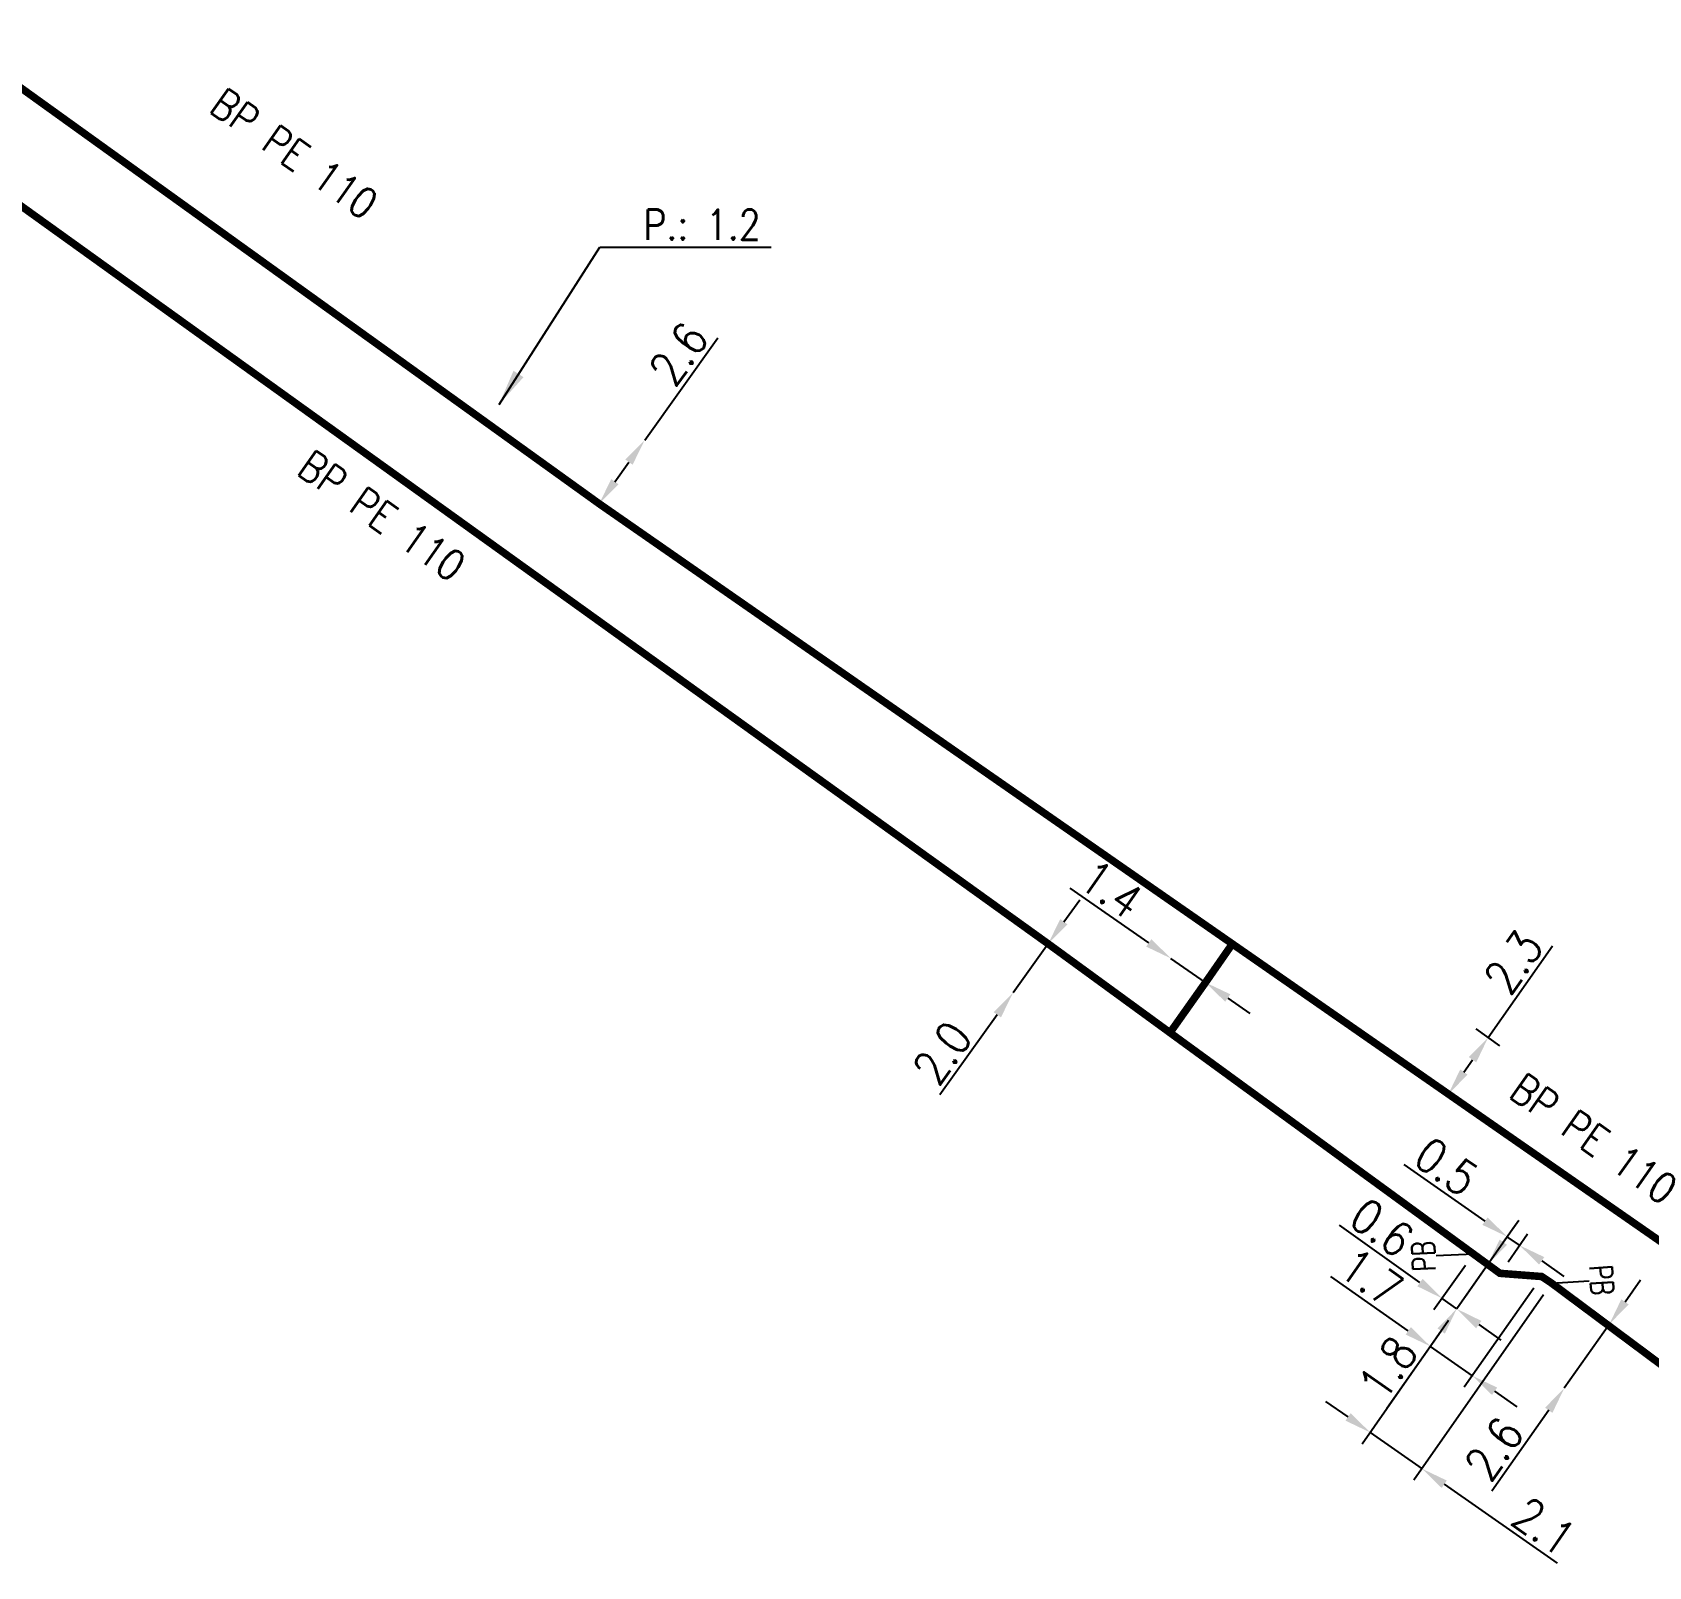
# Model space of a CAD drawing. Header units: millimetres. Extents: x 184998 to 186003, y 126995 to 128002.
# Drawn here: x 185534.4 to 185588.1, y 127162.3 to 127213.3 of the extents above; entities that cross this region are included whole.
import ezdxf
from ezdxf.enums import TextEntityAlignment as Align

# ---------------------------------------------------------------- set-up
doc = ezdxf.new("R2010")
doc.units = ezdxf.units.MM
doc.header["$PDMODE"] = 34
doc.linetypes.add('L_25_FT', pattern=[2000, 1000, 1000])
doc.linetypes.add('L_25_PE', pattern=[2000, 1000, 1000])
doc.layers.get('0').update_dxf_attribs({"linetype": 'CONTINUOUS'})
doc.layers.get('DEFPOINTS').update_dxf_attribs({"linetype": 'CONTINUOUS'})
doc.layers.add('L_150', color=1, linetype='CONTINUOUS')
doc.layers.add('L_340', color=7, linetype='CONTINUOUS')
doc.styles.add('G_ROMANS', font='ROMANS.SHX', dxfattribs={"width": 0.75})
doc.styles.get("Standard").update_dxf_attribs({"font": 'romans.shx', "width": 0.85})
doc.dimstyles.get("Standard").update_dxf_attribs({"dimtxt": 1.5, "dimasz": 1.2, "dimexe": 0.625, "dimexo": 0.625, "dimgap": 0.25, "dimtad": 1, "dimdec": 1, "dimzin": 0, "dimdsep": 46, "dimtxsty": 'Standard', "dimcen": -0.5, "dimadec": 0, "dimazin": 0, "dimtfac": 1, "dimtdec": 1, "dimtmove": 0, "dimatfit": 3, "dimfxl": 0, "dimtolj": 1, "dimtzin": 0, "dimarcsym": 0})

# ---------------------------------------------------------------- blocks, each defined once
blk = doc.blocks.new('*D1368')
at = {"layer": 'DEFPOINTS', "color": 0, "linetype": 'Continuous', "transparency": 16777216}
for p in [(185568.132, 127182.984), (185566.967, 127181.358), (185566.967, 127181.358)]:
    blk.add_point(p, dxfattribs=at)
at = {"layer": 'L_150', "color": 0, "linetype": 'Continuous', "lineweight": -2, "transparency": 16777216}
for p, q in [((185568.657, 127183.716), (185569.181, 127184.447)), ((185568.132, 127182.984), (185566.967, 127181.358)), ((185566.443, 127180.627), (185564.533, 127177.962))]:
    blk.add_line(p, q, dxfattribs=at)
at = {"layer": 'L_150', "color": 0, "linetype": 'Continuous', "transparency": 16777216}
for points in [[(185568.535, 127183.803), (185568.779, 127183.628), (185568.132, 127182.984)], [(185566.321, 127180.714), (185566.565, 127180.539), (185566.967, 127181.358)]]:
    blk.add_solid(points, dxfattribs=at)
at = {"layer": 'L_150', "color": 0, "linetype": 'Continuous', "transparency": 16777216, "insert": (185564.616, 127179.366), "char_height": 1.125, "attachment_point": 5, "rotation": 54.3718}
blk.add_mtext('\\A1;2.0', dxfattribs=at)
blk = doc.blocks.new('*D1369')
at = {"layer": 'DEFPOINTS', "color": 0, "linetype": 'Continuous', "transparency": 16777216}
for p in [(185572.214, 127182.498), (185572.214, 127182.498), (185573.362, 127181.698)]:
    blk.add_point(p, dxfattribs=at)
at = {"layer": 'L_150', "color": 0, "linetype": 'Continuous', "lineweight": -2, "transparency": 16777216}
for p, q in [((185571.476, 127183.013), (185568.861, 127184.836)), ((185573.362, 127181.698), (185572.214, 127182.498)), ((185574.101, 127181.183), (185574.839, 127180.668))]:
    blk.add_line(p, q, dxfattribs=at)
at = {"layer": 'L_150', "color": 0, "linetype": 'Continuous', "transparency": 16777216}
for points in [[(185571.561, 127183.136), (185571.39, 127182.89), (185572.214, 127182.498)], [(185574.187, 127181.306), (185574.015, 127181.06), (185573.362, 127181.698)]]:
    blk.add_solid(points, dxfattribs=at)
at = {"layer": 'L_150', "color": 0, "linetype": 'Continuous', "transparency": 16777216, "insert": (185570.228, 127184.797), "char_height": 1.125, "attachment_point": 5, "rotation": 325.122}
blk.add_mtext('\\A1;1.4', dxfattribs=at)
blk = doc.blocks.new('*D1374')
at = {"layer": 'DEFPOINTS', "color": 0, "linetype": 'Continuous', "transparency": 16777216}
for p in [(185554.726, 127199.717), (185554.726, 127199.717), (185553.214, 127197.602)]:
    blk.add_point(p, dxfattribs=at)
at = {"layer": 'L_150', "color": 0, "linetype": 'Continuous', "lineweight": -2, "transparency": 16777216}
for p, q in [((185554.726, 127199.717), (185557.157, 127203.116)), ((185553.737, 127198.334), (185554.203, 127198.985))]:
    blk.add_line(p, q, dxfattribs=at)
at = {"layer": 'L_150', "color": 0, "linetype": 'Continuous', "transparency": 16777216}
for points in [[(185554.081, 127199.072), (185554.325, 127198.898), (185554.726, 127199.717)], [(185553.615, 127198.422), (185553.86, 127198.247), (185553.214, 127197.602)]]:
    blk.add_solid(points, dxfattribs=at)
at = {"layer": 'L_150', "color": 0, "linetype": 'Continuous', "transparency": 16777216, "insert": (185555.855, 127202.585), "char_height": 1.125, "attachment_point": 5, "rotation": 54.4318}
blk.add_mtext('\\A1;2.6', dxfattribs=at)
blk = doc.blocks.new('*D1375')
at = {"layer": 'DEFPOINTS', "color": 0, "linetype": 'Continuous', "transparency": 16777216}
for p in [(185581.962, 127180.426), (185582.754, 127179.869), (185580.638, 127178.545)]:
    blk.add_point(p, dxfattribs=at)
at = {"layer": 'L_150', "color": 0, "linetype": 'Continuous', "lineweight": -2, "transparency": 16777216}
for p, q in [((185582.754, 127179.869), (185584.897, 127182.916)), ((185582.345, 127180.157), (185583.137, 127179.599)), ((185581.949, 127178.724), (185582.236, 127179.133)), ((185581.022, 127178.276), (185581.814, 127177.718))]:
    blk.add_line(p, q, dxfattribs=at)
at = {"layer": 'L_150', "color": 0, "linetype": 'Continuous', "transparency": 16777216}
for points in [[(185582.114, 127179.219), (185582.359, 127179.047), (185582.754, 127179.869)], [(185581.826, 127178.81), (185582.071, 127178.638), (185581.431, 127177.988)]]:
    blk.add_solid(points, dxfattribs=at)
at = {"layer": 'L_150', "color": 0, "linetype": 'Continuous', "transparency": 16777216, "insert": (185583.599, 127182.375), "char_height": 1.125, "attachment_point": 5, "rotation": 54.8763}
blk.add_mtext('\\A1;2.3', dxfattribs=at)
blk = doc.blocks.new('*D1464')
at = {"layer": 'DEFPOINTS', "color": 0, "linetype": 'Continuous', "transparency": 16777216}
for p in [(185584.71, 127171.813), (185585.285, 127168.223), (185585.285, 127168.223)]:
    blk.add_point(p, dxfattribs=at)
at = {"layer": 'L_150', "color": 0, "linetype": 'Continuous', "lineweight": -2, "transparency": 16777216}
for p, q in [((185585.093, 127171.543), (185587.168, 127170.083)), ((185587.302, 127171.089), (185587.82, 127171.825)), ((185586.784, 127170.353), (185585.285, 127168.223)), ((185584.768, 127167.487), (185582.881, 127164.806))]:
    blk.add_line(p, q, dxfattribs=at)
at = {"layer": 'L_150', "color": 0, "linetype": 'Continuous', "transparency": 16777216}
for points in [[(185587.18, 127171.175), (185587.425, 127171.003), (185586.784, 127170.353)], [(185584.645, 127167.573), (185584.89, 127167.401), (185585.285, 127168.223)]]:
    blk.add_solid(points, dxfattribs=at)
at = {"layer": 'L_150', "color": 0, "linetype": 'Continuous', "transparency": 16777216, "insert": (185582.952, 127166.21), "char_height": 1.125, "attachment_point": 5, "rotation": 54.8649}
blk.add_mtext('\\A1;2.6', dxfattribs=at)
blk = doc.blocks.new('*D1465')
at = {"layer": 'DEFPOINTS', "color": 0, "linetype": 'Continuous', "transparency": 16777216}
for p in [(185582.271, 127172.676), (185581.71, 127170.857), (185581.71, 127170.857)]:
    blk.add_point(p, dxfattribs=at)
at = {"layer": 'L_340', "color": 0, "linetype": 'Continuous', "lineweight": -2, "transparency": 16777216}
for p, q in [((185580.489, 127171.728), (185577.82, 127173.632)), ((185581.999, 127172.295), (185580.95, 127170.824)), ((185581.71, 127170.857), (185581.222, 127171.206)), ((185582.443, 127170.335), (185583.176, 127169.812))]:
    blk.add_line(p, q, dxfattribs=at)
at = {"layer": 'L_340', "color": 0, "linetype": 'Continuous', "transparency": 16777216}
for points in [[(185580.576, 127171.851), (185580.402, 127171.606), (185581.222, 127171.206)], [(185582.53, 127170.457), (185582.356, 127170.213), (185581.71, 127170.857)]]:
    blk.add_solid(points, dxfattribs=at)
at = {"layer": 'L_340', "color": 0, "linetype": 'Continuous', "transparency": 16777216, "insert": (185579.224, 127173.552), "char_height": 1.125, "attachment_point": 5, "rotation": 324.4996}
blk.add_mtext('\\A1;0.6', dxfattribs=at)
blk = doc.blocks.new('*D1466')
at = {"layer": 'DEFPOINTS', "color": 0, "linetype": 'Continuous', "transparency": 16777216}
for p in [(185582.742, 127172.332), (185581.71, 127170.857), (185581.71, 127170.857)]:
    blk.add_point(p, dxfattribs=at)
at = {"layer": 'L_150', "color": 0, "linetype": 'Continuous', "lineweight": -2, "transparency": 16777216}
for p, q in [((185583.258, 127173.07), (185583.774, 127173.807)), ((185582.742, 127172.332), (185581.71, 127170.857)), ((185581.194, 127170.12), (185579.393, 127167.545))]:
    blk.add_line(p, q, dxfattribs=at)
at = {"layer": 'L_150', "color": 0, "linetype": 'Continuous', "transparency": 16777216}
for points in [[(185583.135, 127173.156), (185583.381, 127172.984), (185582.742, 127172.332)], [(185581.072, 127170.206), (185581.317, 127170.034), (185581.71, 127170.857)]]:
    blk.add_solid(points, dxfattribs=at)
at = {"layer": 'L_150', "color": 0, "linetype": 'Continuous', "transparency": 16777216, "insert": (185579.421, 127168.894), "char_height": 1.125, "attachment_point": 5, "rotation": 55.0229}
blk.add_mtext('\\A1;1.8', dxfattribs=at)
blk = doc.blocks.new('*D1467')
at = {"layer": 'DEFPOINTS', "color": 0, "linetype": 'Continuous', "transparency": 16777216}
for p in [(185583.387, 127173.254), (185583.146, 127172.037), (185581.71, 127170.857)]:
    blk.add_point(p, dxfattribs=at)
at = {"layer": 'L_150', "color": 0, "linetype": 'Continuous', "lineweight": -2, "transparency": 16777216}
for p, q in [((185582.65, 127173.77), (185579.963, 127175.65)), ((185581.979, 127171.241), (185583.656, 127173.638)), ((185583.797, 127172.968), (185583.387, 127173.254)), ((185583.415, 127172.422), (185584.066, 127173.352)), ((185584.534, 127172.452), (185585.272, 127171.936))]:
    blk.add_line(p, q, dxfattribs=at)
at = {"layer": 'L_150', "color": 0, "linetype": 'Continuous', "transparency": 16777216}
for points in [[(185582.736, 127173.893), (185582.564, 127173.647), (185583.387, 127173.254)], [(185584.62, 127172.575), (185584.448, 127172.329), (185583.797, 127172.968)]]:
    blk.add_solid(points, dxfattribs=at)
at = {"layer": 'L_150', "color": 0, "linetype": 'Continuous', "transparency": 16777216, "insert": (185581.368, 127175.582), "char_height": 1.125, "attachment_point": 5, "rotation": 325.0229}
blk.add_mtext('\\A1;0.5', dxfattribs=at)
blk = doc.blocks.new('*D1468')
at = {"layer": 'DEFPOINTS', "color": 0, "linetype": 'Continuous', "transparency": 16777216}
for p in [(185584.536, 127171.93), (185581.71, 127170.857), (185580.837, 127169.61)]:
    blk.add_point(p, dxfattribs=at)
at = {"layer": 'L_150', "color": 0, "linetype": 'Continuous', "lineweight": -2, "transparency": 16777216}
for p, q in [((185580.1, 127170.126), (185577.526, 127171.927)), ((185584.267, 127171.546), (185581.962, 127168.251)), ((185581.442, 127170.473), (185580.569, 127169.226)), ((185582.23, 127168.635), (185580.837, 127169.61)), ((185582.968, 127168.119), (185583.705, 127167.603))]:
    blk.add_line(p, q, dxfattribs=at)
at = {"layer": 'L_150', "color": 0, "linetype": 'Continuous', "transparency": 16777216}
for points in [[(185580.186, 127170.248), (185580.014, 127170.003), (185580.837, 127169.61)], [(185583.054, 127168.242), (185582.882, 127167.996), (185582.23, 127168.635)]]:
    blk.add_solid(points, dxfattribs=at)
at = {"layer": 'L_150', "color": 0, "linetype": 'Continuous', "transparency": 16777216, "insert": (185578.874, 127171.899), "char_height": 1.125, "attachment_point": 5, "rotation": 325.0229}
blk.add_mtext('\\A1;1.7', dxfattribs=at)
blk = doc.blocks.new('L_340_13')
at = {"color": 0, "linetype": 'Continuous', "flags": 128}
blk.add_lwpolyline([(0, 0), (0, 1.25)], dxfattribs=at)
at = {"color": 0, "linetype": 'Continuous', "style": 'G_ROMANS', "width": 0.75}
blk.add_text('PB', height=0.75, dxfattribs=at).set_placement((0, 1.663), align=Align.MIDDLE)
at = {"color": 0, "linetype": 'Continuous', "width": 0.75, "flags": 3}
for tag, p in [('DEF_LEG', (0, -10)), ('DEF_COUP', (0, -12.5)), ('DEF_TYPE', (0, -15))]:
    blk.add_attdef(tag, text='', height=1.2, dxfattribs=at).set_placement(p, align=Align.MIDDLE)
blk = doc.blocks.new('*D1469')
at = {"layer": 'DEFPOINTS', "color": 0, "linetype": 'Continuous', "transparency": 16777216}
for p in [(185584.868, 127171.707), (185581.71, 127170.857), (185578.837, 127166.75)]:
    blk.add_point(p, dxfattribs=at)
at = {"layer": 'L_340', "color": 0, "linetype": 'Continuous', "lineweight": -2, "transparency": 16777216}
for p, q in [((185584.599, 127171.323), (185580.289, 127165.162)), ((185581.442, 127170.473), (185578.568, 127166.366)), ((185578.099, 127167.266), (185577.362, 127167.782)), ((185578.837, 127166.75), (185580.557, 127165.546)), ((185581.295, 127165.03), (185585.044, 127162.407))]:
    blk.add_line(p, q, dxfattribs=at)
at = {"layer": 'L_340', "color": 0, "linetype": 'Continuous', "transparency": 16777216}
for points in [[(185578.185, 127167.389), (185578.013, 127167.143), (185578.837, 127166.75)], [(185581.381, 127165.153), (185581.209, 127164.907), (185580.557, 127165.546)]]:
    blk.add_solid(points, dxfattribs=at)
at = {"layer": 'L_340', "color": 0, "linetype": 'Continuous', "transparency": 16777216, "insert": (185584.611, 127163.625), "char_height": 1.125, "attachment_point": 5, "rotation": 325.0229}
blk.add_mtext('\\A1;2.1', dxfattribs=at)

msp = doc.modelspace()

# ---------------------------------------------------------------- linework, layer by layer
at = {"layer": 'L_150', "linetype": 'L_25_PE', "const_width": 0.25}
for points in [[(185602.748, 127163.181), (185602.473, 127163.372), (185580.638, 127178.545), (185553.214, 127197.602), (185527.49, 127216.093), (185512.598, 127226.782), (185503.67, 127233.126), (185482.807, 127248.05), (185473.825, 127254.229), (185472.443, 127255.265), (185471.911, 127255.67)], [(185528.243, 127211.63), (185568.132, 127182.984), (185582.271, 127172.676), (185582.742, 127172.332), (185583.146, 127172.037), (185583.146, 127172.037), (185584.536, 127171.93), (185584.71, 127171.813), (185584.868, 127171.707), (185589.235, 127168.455), (185589.235, 127168.455), (185589.235, 127168.455), (185597.183, 127162.418), (185597.183, 127162.418), (185597.183, 127162.418)]]:
    msp.add_lwpolyline(points, dxfattribs=at)
at = {"layer": 'L_150', "linetype": 'L_25_FT', "const_width": 0.25}
msp.add_lwpolyline([(185574.254, 127182.981), (185573.362, 127181.698), (185572.223, 127180.088)], dxfattribs=at)

# ---------------------------------------------------------------- block references
at = {"layer": 'L_340'}
for p, rotation in [((185582.271, 127172.676), 92.58643018833168), ((185584.868, 127171.707), 273.842108124296)]:
    msp.add_blockref('L_340_13', p, dxfattribs=dict(at, rotation=rotation))

# ---------------------------------------------------------------- texts
at = {"layer": 'L_150', "linetype": 'L_25_PE', "char_height": 1, "attachment_point": 5, "rotation": 324.6948}
for insert in [(185543.079, 127209.233), (185545.992, 127197.205), (185586.26, 127176.509)]:
    msp.add_mtext('BP PE 110', dxfattribs=dict(at, insert=insert))
at = {"layer": 'L_150', "linetype": 'Continuous', "insert": (185554.682, 127206.873), "char_height": 1, "attachment_point": 4}
msp.add_mtext('P.: 1.2', dxfattribs=at)

# ---------------------------------------------------------------- dimensions: what is measured, and where the dimension line sits
at = {"layer": 'L_150', "linetype": 'Continuous'}
for base, p1, p2, angle, override, picture, middle in [((185554.726, 127199.717), (185553.214, 127197.602), (185554.726, 127199.717), 234.4318, {"dimscale": 0.75}, '*D1374', (185556.465, 127202.149)), ((185572.214, 127182.498), (185573.362, 127181.698), (185572.214, 127182.498), 325.122, {"dimscale": 0.75}, '*D1369', (185569.799, 127184.182)), ((185566.967, 127181.358), (185568.132, 127182.984), (185566.967, 127181.358), 54.3718, {"dimscale": 0.75}, '*D1368', (185565.226, 127178.929)), ((185582.754, 127179.869), (185580.638, 127178.545), (185581.962, 127180.426), 234.8763, {"dimscale": 0.75}, '*D1375', (185584.213, 127181.943)), ((185583.387, 127173.254), (185583.146, 127172.037), (185581.71, 127170.857), 325.0229, {"dimscale": 0.75, "dimatfit": 0}, '*D1467', (185580.938, 127174.968)), ((185581.71, 127170.857), (185582.742, 127172.332), (185581.71, 127170.857), 55.0229, {"dimscale": 0.75, "dimlfac": 1, "dimlunit": 2, "dimatfit": 0}, '*D1466', (185580.036, 127168.464)), ((185580.837, 127169.61), (185584.536, 127171.93), (185581.71, 127170.857), 325.0229, {"dimscale": 0.75, "dimatfit": 0}, '*D1468', (185578.444, 127171.284)), ((185585.285, 127168.223), (185584.71, 127171.813), (185585.285, 127168.223), 54.8649, {"dimscale": 0.75, "dimatfit": 0}, '*D1464', (185583.565, 127165.779))]:
    dim = msp.add_linear_dim(base=base, p1=p1, p2=p2, angle=angle, dimstyle='Standard', override=override, dxfattribs=at)
    dim.commit()
    dim.dimension.update_dxf_attribs({"geometry": picture, "text_midpoint": middle, "dimtype": 160})
at = {"layer": 'L_340', "linetype": 'Continuous'}
for base, p1, angle, picture, middle in [((185581.71, 127170.857), (185582.271, 127172.676), 144.4996, '*D1465', (185578.788, 127172.942)), ((185578.837, 127166.75), (185584.868, 127171.707), 325.0229, '*D1469', (185584.181, 127163.011))]:
    dim = msp.add_linear_dim(base=base, p1=p1, p2=(185581.71, 127170.857), angle=angle, dimstyle='Standard', override={"dimscale": 0.75, "dimatfit": 0}, dxfattribs=at)
    dim.commit()
    dim.dimension.update_dxf_attribs({"geometry": picture, "text_midpoint": middle, "dimtype": 160})

# ---------------------------------------------------------------- leaders
at = {"layer": 'L_150', "linetype": 'Continuous', "annotation_type": 0, "has_hookline": 1, "hookline_direction": 0, "text_width": 4.25}
msp.add_leader([(185549.885, 127200.903), (185553.232, 127206.123), (185554.432, 127206.123)], dimstyle='Standard', dxfattribs=at)

doc.saveas('drawing.dxf')
